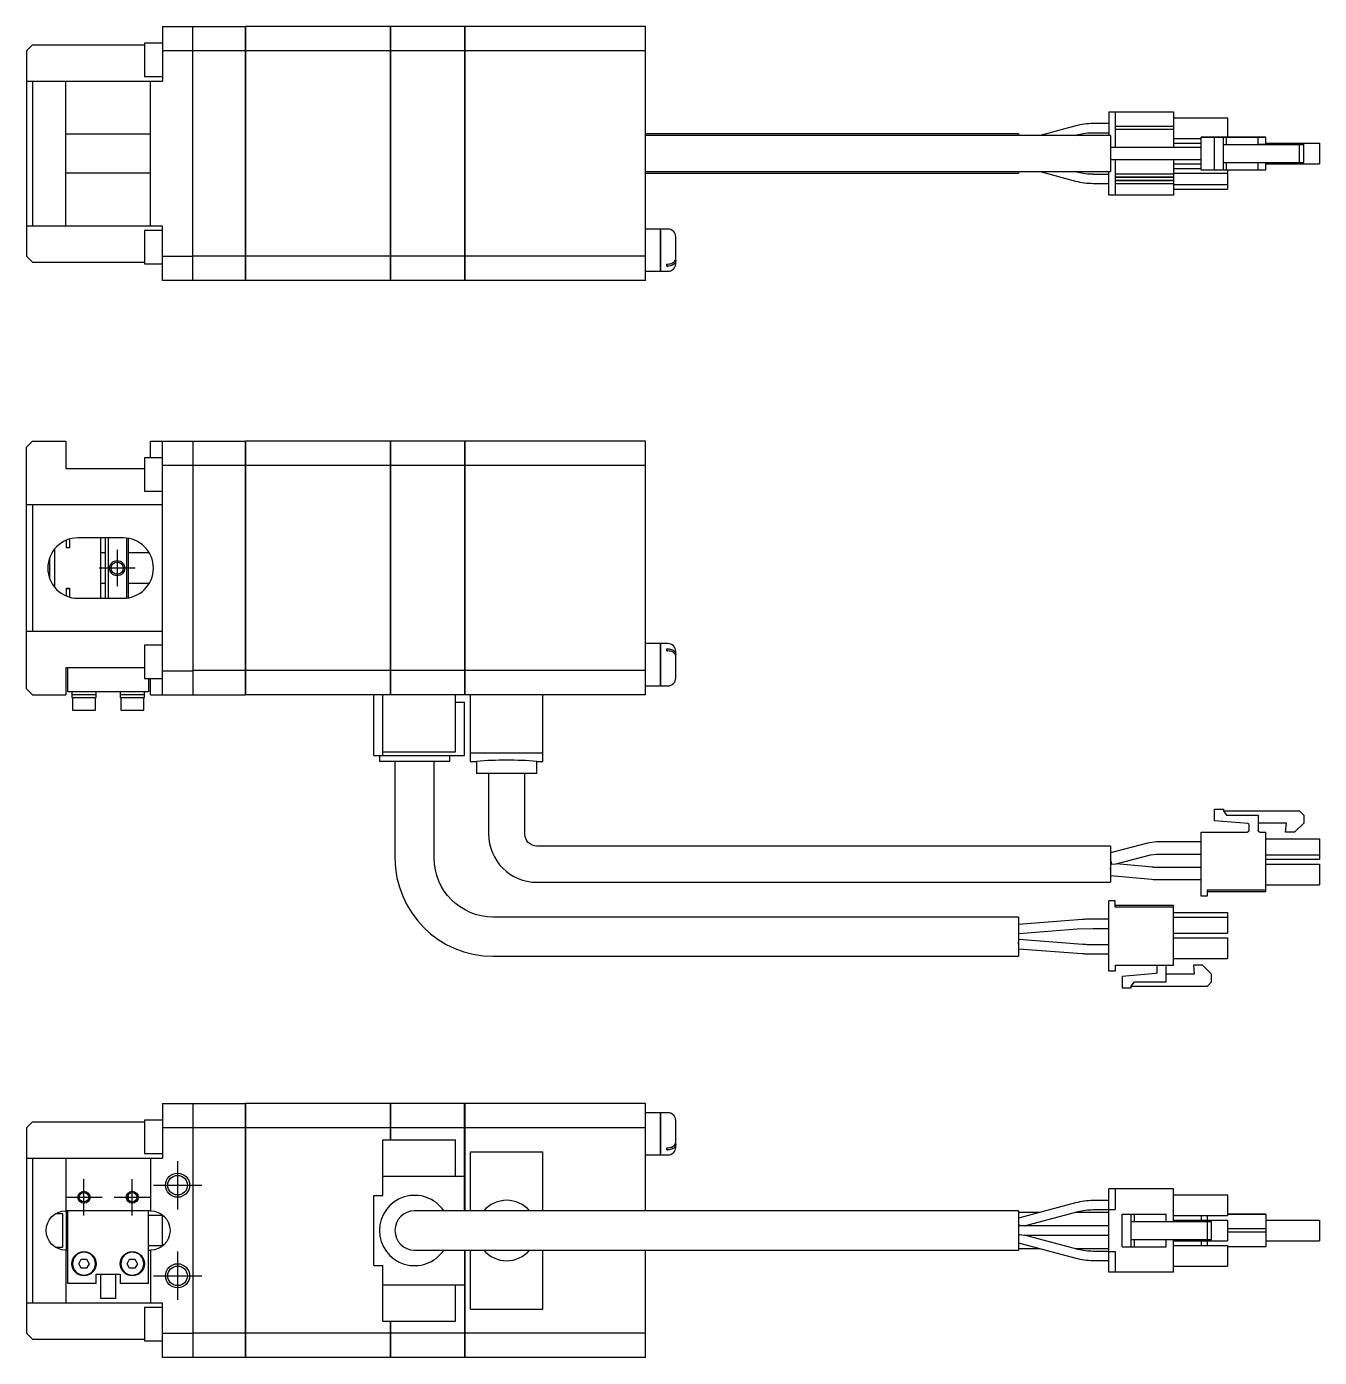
# Model space of a CAD drawing. Extents: x 0 to 783, y -8 to 230.
# Drawn here: x 171.3 to 385.4, y 10 to 230.3 of the extents above; entities that cross this region are included whole.
import ezdxf

# ---------------------------------------------------------------- set-up
doc = ezdxf.new("R2010")
doc.units = 0
doc.header["$LTSCALE"] = 0.5
doc.linetypes.add('CENTER', pattern=[50.8, 31.75, -6.35, 6.35, -6.35])
for name, color, linetype in [('MSM_CENTER', 1, 'CENTER'), ('MSM_CONTINUOUS', 7, 'CONTINUOUS'), ('MSM_NARROW', 5, 'CONTINUOUS')]:
    doc.layers.add(name, color=color, linetype=linetype)

msp = doc.modelspace()

# ---------------------------------------------------------------- linework, layer by layer
at = {"layer": 'MSM_CENTER'}
for p, q in [((186.28, 143.64), (186.28, 137.64)), ((189.28, 140.64), (183.28, 140.64)), ((196.29, 42.5), (196.29, 34.5)), ((180.79, 33.5), (180.79, 39.5)), ((188.79, 33.5), (188.79, 39.5)), ((192.29, 38.5), (200.29, 38.5)), ((177.79, 36.5), (183.79, 36.5)), ((185.79, 36.5), (191.79, 36.5)), ((196.29, 27.5), (196.29, 19.5)), ((192.29, 23.5), (200.29, 23.5))]:
    msp.add_line(p, q, dxfattribs=at)
at = {"layer": 'MSM_CONTINUOUS'}
for p, q in [((193.79, 230.26), (193.79, 221.26)), ((193.79, 230.26), (207.49, 230.26)), ((198.79, 188.26), (198.79, 230.26)), ((207.49, 230.26), (207.49, 188.26)), ((207.54, 230.21), (207.49, 230.21)), ((207.54, 230.26), (207.54, 188.26)), ((231.49, 230.26), (207.54, 230.26)), ((231.49, 230.26), (231.49, 188.26)), ((231.54, 230.21), (231.49, 230.21)), ((243.79, 230.26), (231.54, 230.26)), ((231.54, 230.26), (231.54, 188.26)), ((243.79, 230.26), (243.79, 188.26)), ((243.84, 230.21), (243.79, 230.21)), ((243.84, 230.26), (243.84, 188.26)), ((273.79, 230.26), (243.84, 230.26)), ((273.79, 188.26), (273.79, 230.26)), ((172.29, 227.26), (171.29, 226.26)), ((172.29, 227.26), (190.79, 227.26)), ((190.79, 227.51), (190.79, 222.01)), ((193.79, 227.51), (190.79, 227.51)), ((171.29, 226.26), (171.29, 192.26)), ((198.79, 226.26), (193.79, 226.26)), ((207.49, 226.23), (198.79, 226.23)), ((207.54, 225.98), (207.49, 225.98)), ((231.49, 226.23), (207.54, 226.23)), ((231.54, 225.98), (231.49, 225.98)), ((243.79, 226.23), (231.54, 226.23)), ((243.84, 225.98), (243.79, 225.98)), ((273.79, 226.23), (243.84, 226.23)), ((171.29, 221.26), (193.79, 221.26)), ((172.29, 221.26), (172.29, 197.26)), ((177.79, 197.26), (177.79, 221.26)), ((190.79, 222.01), (193.79, 222.01)), ((191.79, 197.26), (191.79, 221.26)), ((350.54, 216.16), (361.24, 216.16)), ((350.54, 216.16), (350.54, 212.26)), ((351.54, 216.16), (351.54, 210.26)), ((361.24, 216.16), (361.24, 210.26)), ((345.03, 213.83), (339.17, 212.26)), ((350.54, 214.21), (347.9, 214.21)), ((361.24, 213.71), (351.54, 213.71)), ((361.24, 215.16), (370.14, 215.16)), ((370.14, 215.16), (370.14, 211.96)), ((191.79, 212.47), (177.79, 212.47)), ((335.54, 212.51), (273.79, 212.51)), ((350.79, 212.26), (273.79, 212.26)), ((335.54, 212.51), (335.54, 212.26)), ((344.96, 212.26), (345.41, 212.39)), ((347.9, 212.71), (350.54, 212.71)), ((350.79, 212.26), (350.79, 206.26)), ((361.24, 213.21), (351.54, 213.21)), ((361.24, 211.76), (365.79, 211.76)), ((365.79, 211.96), (373.44, 211.96)), ((366.79, 211.96), (365.79, 211.96)), ((365.79, 206.56), (365.79, 211.96)), ((376.49, 211.96), (366.79, 211.96)), ((367.99, 206.56), (367.99, 211.96)), ((367.99, 211.96), (369.49, 211.96)), ((373.55, 211.96), (367.99, 211.96)), ((369.49, 206.56), (369.49, 211.96)), ((369.49, 211.96), (369.99, 211.96)), ((369.99, 211.96), (375.24, 211.96)), ((369.99, 210.76), (369.99, 211.96)), ((373.44, 211.96), (373.74, 211.96)), ((373.74, 211.96), (373.55, 211.96)), ((375.24, 211.96), (375.54, 211.96)), ((375.24, 210.76), (375.24, 211.96)), ((375.54, 211.96), (376.49, 211.96)), ((376.49, 210.76), (376.49, 211.96)), ((357.17, 210.26), (350.79, 210.26)), ((357.69, 210.26), (350.79, 210.26)), ((358.43, 210.26), (357.17, 210.26)), ((357.88, 210.26), (357.69, 210.26)), ((365.79, 210.26), (357.88, 210.26)), ((365.79, 210.26), (358.43, 210.26)), ((361.24, 210.96), (365.79, 210.96)), ((369.49, 210.76), (369.99, 210.76)), ((369.49, 210.76), (382.09, 210.76)), ((369.99, 210.76), (375.24, 210.76)), ((379.92, 210.76), (375.24, 210.76)), ((375.54, 210.76), (375.24, 210.76)), ((376.49, 210.96), (385.39, 210.96)), ((376.49, 210.96), (385.39, 210.96)), ((376.49, 210.96), (385.39, 210.96)), ((379.79, 210.76), (379.92, 210.76)), ((381.29, 210.76), (379.79, 210.76)), ((382.79, 210.76), (381.29, 210.76)), ((382.09, 207.76), (382.09, 210.76)), ((382.09, 210.76), (382.79, 210.76)), ((382.79, 207.76), (382.79, 210.76)), ((385.39, 210.96), (385.39, 207.56)), ((350.79, 208.26), (357.17, 208.26)), ((351.54, 208.26), (351.54, 202.36)), ((357.17, 208.26), (358.43, 208.26)), ((358.43, 208.26), (365.79, 208.26)), ((361.24, 208.26), (361.24, 202.36)), ((361.24, 207.56), (365.79, 207.56)), ((369.49, 207.76), (382.09, 207.76)), ((369.99, 206.56), (369.99, 207.76)), ((375.24, 206.56), (375.24, 207.76)), ((376.49, 206.56), (376.49, 207.76)), ((376.49, 207.56), (385.39, 207.56)), ((382.09, 207.76), (382.79, 207.76)), ((177.79, 206.05), (191.79, 206.05)), ((273.79, 206.26), (350.79, 206.26)), ((273.79, 206.01), (335.54, 206.01)), ((335.54, 206.26), (335.54, 206.01)), ((339.17, 206.26), (345.02, 204.69)), ((345.41, 206.14), (344.96, 206.26)), ((350.54, 205.81), (347.91, 205.81)), ((350.54, 202.36), (350.54, 206.26)), ((361.24, 205.86), (351.54, 205.86)), ((361.24, 205.36), (351.54, 205.36)), ((361.24, 205.31), (351.54, 205.31)), ((361.24, 206.76), (365.79, 206.76)), ((361.24, 206.01), (370.14, 206.01)), ((365.79, 206.56), (367.99, 206.56)), ((367.99, 206.56), (369.49, 206.56)), ((369.49, 206.56), (369.99, 206.56)), ((369.99, 206.56), (375.24, 206.56)), ((370.14, 206.56), (370.14, 203.36)), ((375.24, 206.56), (375.54, 206.56)), ((375.54, 206.56), (376.49, 206.56)), ((347.91, 204.31), (350.54, 204.31)), ((361.24, 204.81), (351.54, 204.81)), ((361.24, 204.76), (351.54, 204.76)), ((361.24, 204.26), (351.54, 204.26)), ((361.24, 204.11), (370.14, 204.11)), ((361.24, 203.36), (370.14, 203.36)), ((361.24, 202.36), (350.54, 202.36)), ((193.79, 197.26), (171.29, 197.26)), ((190.79, 196.51), (190.79, 191.01)), ((193.79, 196.51), (190.79, 196.51)), ((193.79, 188.26), (193.79, 197.26)), ((276.29, 196.76), (273.79, 196.76)), ((276.29, 189.76), (276.29, 196.76)), ((276.34, 196.71), (276.29, 196.71)), ((276.34, 189.76), (276.34, 196.76)), ((277.49, 196.76), (276.34, 196.76)), ((278.79, 191.06), (278.79, 195.46)), ((171.29, 192.26), (172.29, 191.26)), ((193.79, 192.26), (198.79, 192.26)), ((207.49, 192.29), (198.79, 192.29)), ((207.54, 192.55), (207.49, 192.55)), ((231.49, 192.29), (207.54, 192.29)), ((231.54, 192.55), (231.49, 192.55)), ((243.79, 192.29), (231.54, 192.29)), ((243.84, 192.55), (243.79, 192.55)), ((273.79, 192.29), (243.84, 192.29)), ((278.72, 191.6), (278.76, 191.71)), ((278.76, 191.71), (278.78, 191.82)), ((278.78, 191.82), (278.79, 191.89)), ((172.29, 191.26), (190.79, 191.26)), ((190.79, 191.01), (193.79, 191.01)), ((273.79, 189.76), (276.29, 189.76)), ((276.29, 189.81), (276.34, 189.81)), ((276.34, 189.76), (277.49, 189.76)), ((277.29, 190.97), (277.49, 190.97)), ((277.29, 190.62), (277.29, 190.97)), ((277.29, 190.62), (277.49, 190.62)), ((278.24, 191.14), (278.37, 191.22)), ((278.37, 191.22), (278.48, 191.3)), ((278.48, 191.3), (278.58, 191.4)), ((278.58, 191.4), (278.66, 191.5)), ((278.66, 191.5), (278.72, 191.6)), ((207.49, 188.26), (193.79, 188.26)), ((207.54, 188.31), (207.49, 188.31)), ((231.49, 188.26), (207.54, 188.26)), ((231.54, 188.31), (231.49, 188.31)), ((243.79, 188.26), (231.54, 188.26)), ((243.84, 188.31), (243.79, 188.31)), ((273.79, 188.26), (243.84, 188.26)), ((172.29, 161.64), (171.29, 160.64)), ((172.29, 161.64), (177.79, 161.64)), ((177.79, 161.64), (177.79, 157.14)), ((191.79, 158.89), (191.79, 161.64)), ((191.79, 161.64), (207.49, 161.64)), ((193.79, 119.64), (193.79, 161.64)), ((198.79, 161.64), (198.79, 119.64)), ((207.49, 161.64), (207.49, 119.64)), ((207.54, 161.59), (207.49, 161.59)), ((231.49, 161.64), (207.54, 161.64)), ((207.54, 161.64), (207.54, 119.64)), ((231.49, 161.64), (231.49, 119.64)), ((231.54, 161.59), (231.49, 161.59)), ((231.54, 161.64), (231.54, 119.64)), ((243.79, 161.64), (231.54, 161.64)), ((243.79, 161.64), (243.79, 119.64)), ((243.84, 161.59), (243.79, 161.59)), ((273.79, 161.64), (243.84, 161.64)), ((243.84, 161.64), (243.84, 119.64)), ((273.79, 119.64), (273.79, 161.64)), ((171.29, 120.64), (171.29, 160.64)), ((190.79, 158.89), (190.79, 153.39)), ((193.79, 158.89), (190.79, 158.89)), ((177.79, 157.14), (190.79, 157.14)), ((198.79, 157.64), (193.79, 157.64)), ((207.49, 157.61), (198.79, 157.61)), ((207.54, 157.35), (207.49, 157.35)), ((231.49, 157.61), (207.54, 157.61)), ((231.54, 157.35), (231.49, 157.35)), ((243.79, 157.61), (231.54, 157.61)), ((243.84, 157.35), (243.79, 157.35)), ((273.79, 157.61), (243.84, 157.61)), ((190.79, 153.39), (193.79, 153.39)), ((171.29, 151.14), (193.79, 151.14)), ((172.29, 151.14), (172.29, 130.14)), ((178.39, 145.44), (178.39, 143.97)), ((187.29, 145.64), (179.79, 145.64)), ((183.59, 135.64), (183.59, 145.64)), ((184.29, 145.64), (184.29, 135.64)), ((184.79, 145.64), (184.79, 135.64)), ((187.89, 135.67), (187.89, 145.6)), ((188.09, 145.57), (188.09, 135.7)), ((175.89, 143.77), (175.89, 137.51)), ((177.89, 143.97), (177.89, 145.26)), ((178.39, 143.99), (177.89, 143.99)), ((178.39, 143.97), (177.89, 143.97)), ((175.09, 141.89), (174.95, 141.89)), ((175.09, 142.34), (175.09, 138.93)), ((184.29, 143.14), (183.59, 143.14)), ((191.62, 143.14), (188.09, 143.14)), ((174.95, 139.39), (175.09, 139.39)), ((177.89, 136.01), (177.89, 137.3)), ((177.89, 137.3), (178.39, 137.3)), ((177.89, 137.29), (178.39, 137.29)), ((178.39, 137.3), (178.39, 135.84)), ((183.59, 138.14), (184.29, 138.14)), ((188.09, 138.14), (191.62, 138.14)), ((179.79, 135.64), (187.29, 135.64)), ((193.79, 130.14), (171.29, 130.14)), ((190.79, 127.89), (190.79, 122.39)), ((193.79, 127.89), (190.79, 127.89)), ((276.29, 128.14), (273.79, 128.14)), ((276.29, 121.14), (276.29, 128.14)), ((276.34, 128.09), (276.29, 128.09)), ((276.34, 121.14), (276.34, 128.14)), ((277.49, 128.14), (276.34, 128.14)), ((277.29, 127.28), (277.49, 127.28)), ((277.29, 126.93), (277.29, 127.28)), ((277.29, 126.93), (277.49, 126.93)), ((278.45, 126.63), (278.33, 126.71)), ((278.55, 126.54), (278.45, 126.63)), ((278.64, 126.44), (278.55, 126.54)), ((278.7, 126.34), (278.64, 126.44)), ((278.75, 126.23), (278.7, 126.34)), ((278.78, 126.12), (278.75, 126.23)), ((278.79, 126.01), (278.78, 126.12)), ((278.79, 122.44), (278.79, 126.84)), ((190.79, 124.14), (177.79, 124.14)), ((177.79, 124.14), (177.79, 119.64)), ((178.09, 120.14), (178.09, 124.14)), ((193.79, 123.64), (198.79, 123.64)), ((207.49, 123.67), (198.79, 123.67)), ((207.54, 123.92), (207.49, 123.92)), ((231.49, 123.67), (207.54, 123.67)), ((231.54, 123.92), (231.49, 123.92)), ((243.79, 123.67), (231.54, 123.67)), ((243.84, 123.92), (243.79, 123.92)), ((273.79, 123.67), (243.84, 123.67)), ((190.79, 122.39), (193.79, 122.39)), ((191.49, 122.39), (191.49, 120.14)), ((191.79, 119.64), (191.79, 122.39)), ((276.29, 121.19), (276.34, 121.19)), ((171.29, 120.64), (172.29, 119.64)), ((172.29, 119.64), (177.79, 119.64)), ((191.49, 120.14), (178.09, 120.14)), ((178.79, 120.14), (178.79, 119.14)), ((182.79, 119.64), (178.79, 119.64)), ((182.79, 119.14), (178.79, 119.14)), ((178.89, 119.14), (178.89, 117.14)), ((182.69, 117.14), (182.69, 119.14)), ((182.79, 119.14), (182.79, 120.14)), ((186.79, 120.14), (186.79, 119.14)), ((190.79, 119.64), (186.79, 119.64)), ((190.79, 119.14), (186.79, 119.14)), ((186.89, 119.14), (186.89, 117.14)), ((190.69, 117.14), (190.69, 119.14)), ((190.79, 119.14), (190.79, 120.14)), ((191.79, 119.64), (207.49, 119.64)), ((207.54, 119.69), (207.49, 119.69)), ((243.79, 119.64), (207.54, 119.64)), ((228.79, 109.64), (228.79, 119.64)), ((230.29, 109.64), (230.29, 119.64)), ((231.54, 119.69), (231.49, 119.69)), ((242.29, 110.24), (242.29, 119.64)), ((243.84, 119.69), (243.79, 119.69)), ((273.79, 119.64), (243.84, 119.64)), ((244.79, 108.64), (244.79, 119.64)), ((256.79, 108.64), (256.79, 119.64)), ((273.79, 121.14), (276.29, 121.14)), ((276.34, 121.14), (277.49, 121.14)), ((178.89, 117.14), (182.69, 117.14)), ((186.89, 117.14), (190.69, 117.14)), ((242.29, 118.44), (243.79, 118.44)), ((243.79, 109.64), (243.79, 118.44)), ((230.29, 110.24), (242.29, 110.24)), ((228.79, 109.64), (243.79, 109.64)), ((229.72, 109.64), (229.72, 108.64)), ((241.36, 108.64), (229.72, 108.64)), ((232.29, 108.64), (232.29, 92.64)), ((238.79, 92.64), (238.79, 108.64)), ((241.36, 108.64), (241.36, 109.64)), ((244.79, 110.07), (256.79, 110.07)), ((244.79, 108.64), (245.79, 108.64)), ((245.79, 108.64), (245.79, 106.64)), ((255.79, 108.64), (256.79, 108.64)), ((255.79, 106.64), (255.79, 108.64)), ((255.79, 106.64), (245.79, 106.64)), ((247.79, 106.64), (247.79, 96.64)), ((253.79, 96.64), (253.79, 106.64)), ((367.99, 100.74), (369.49, 100.74)), ((367.99, 100.74), (369.49, 100.74)), ((367.99, 98.82), (367.99, 100.74)), ((369.49, 100.74), (369.49, 100.44)), ((369.49, 100.44), (369.99, 99.74)), ((369.49, 100.44), (369.99, 99.74)), ((369.49, 100.44), (382.09, 100.44)), ((369.49, 100.44), (382.09, 100.44)), ((369.99, 99.74), (375.24, 99.74)), ((369.99, 99.74), (375.24, 99.74)), ((375.24, 99.74), (375.24, 97.24)), ((382.09, 100.44), (382.79, 99.74)), ((382.09, 100.44), (382.79, 99.74)), ((382.79, 99.74), (382.79, 98.44)), ((365.79, 96.94), (373.44, 96.94)), ((365.79, 86.34), (365.79, 96.94)), ((365.79, 96.94), (373.44, 96.94)), ((373.55, 98.34), (367.99, 98.82)), ((373.44, 96.94), (373.44, 96.94)), ((373.74, 97.24), (373.74, 98.14)), ((379.92, 98.44), (375.24, 98.44)), ((375.54, 96.94), (375.53, 96.94)), ((375.54, 96.94), (376.49, 96.94)), ((375.54, 96.94), (376.49, 96.94)), ((376.49, 87.09), (376.49, 96.94)), ((379.79, 96.94), (379.92, 98.44)), ((379.79, 96.94), (379.92, 98.44)), ((381.29, 96.94), (379.79, 96.94)), ((382.79, 98.44), (381.29, 96.94)), ((356.91, 95.12), (350.79, 93.52)), ((358.43, 95.31), (356.91, 95.12)), ((365.79, 95.31), (358.43, 95.31)), ((376.49, 95.84), (385.39, 95.84)), ((376.49, 95.84), (385.39, 95.84)), ((385.39, 95.84), (385.39, 92.44)), ((350.79, 94.64), (255.79, 94.64)), ((350.79, 94.64), (350.79, 88.64)), ((351.73, 91.7), (357.42, 93.18)), ((357.42, 93.18), (358.43, 93.31)), ((358.43, 93.31), (365.79, 93.31)), ((376.49, 93.19), (385.39, 93.19)), ((351.01, 91.64), (350.79, 92.49)), ((350.79, 90.79), (350.88, 91.78)), ((350.97, 91.77), (350.88, 91.78)), ((351.01, 91.64), (351.73, 91.7)), ((357.79, 91.12), (351.73, 91.7)), ((357.88, 91.11), (357.79, 91.12)), ((365.79, 91.11), (357.88, 91.11)), ((376.49, 92.44), (385.39, 92.44)), ((376.49, 91.64), (385.39, 91.64)), ((376.49, 91.64), (385.39, 91.64)), ((385.39, 91.64), (385.39, 88.24)), ((255.79, 88.64), (350.79, 88.64)), ((350.79, 89.78), (357.59, 89.13)), ((357.59, 89.13), (357.88, 89.11)), ((357.88, 89.11), (365.79, 89.11)), ((376.49, 88.24), (385.39, 88.24)), ((366.79, 86.34), (365.79, 86.34)), ((376.49, 87.34), (366.79, 87.34)), ((366.79, 87.34), (366.79, 86.34)), ((366.79, 87.09), (376.49, 87.09)), ((350.54, 73.94), (350.54, 85.54)), ((351.54, 85.54), (350.54, 85.54)), ((351.54, 84.54), (351.54, 85.54)), ((361.24, 84.79), (351.54, 84.79)), ((361.24, 84.54), (351.54, 84.54)), ((361.24, 74.94), (361.24, 84.79)), ((335.54, 82.89), (248.54, 82.89)), ((335.54, 82.89), (335.54, 76.39)), ((346.08, 82.48), (335.54, 81.64)), ((350.54, 82.51), (346.93, 82.51)), ((361.24, 83.64), (370.14, 83.64)), ((361.24, 82.89), (370.14, 82.89)), ((370.14, 83.64), (370.14, 80.24)), ((335.6, 80.14), (345.27, 80.91)), ((345.27, 80.91), (347.91, 81.01)), ((347.91, 81.01), (350.54, 81.01)), ((361.24, 80.24), (370.14, 80.24)), ((361.24, 79.44), (370.14, 79.44)), ((370.14, 79.44), (370.14, 76.04)), ((335.54, 78.39), (335.59, 79.14)), ((335.54, 77.64), (346.11, 76.84)), ((346.22, 78.34), (335.59, 79.14)), ((350.54, 78.31), (346.91, 78.31)), ((248.54, 76.39), (335.54, 76.39)), ((346.91, 76.81), (350.54, 76.81)), ((351.54, 74.94), (351.54, 73.94)), ((351.54, 74.94), (361.24, 74.94)), ((361.24, 76.04), (370.14, 76.04)), ((364.54, 74.94), (364.67, 73.44)), ((366.04, 74.94), (364.54, 74.94)), ((367.54, 73.44), (366.04, 74.94)), ((351.54, 73.94), (350.54, 73.94)), ((358.3, 73.54), (352.74, 73.05)), ((352.74, 73.05), (352.74, 71.14)), ((358.49, 74.64), (358.49, 73.74)), ((359.99, 72.14), (359.99, 74.64)), ((364.67, 73.44), (359.99, 73.44)), ((367.54, 72.14), (367.54, 73.44)), ((352.74, 71.14), (354.24, 71.14)), ((354.24, 71.44), (354.74, 72.14)), ((354.24, 71.14), (354.24, 71.44)), ((354.24, 71.44), (366.84, 71.44)), ((354.74, 72.14), (359.99, 72.14)), ((366.84, 71.44), (367.54, 72.14)), ((193.79, 52), (193.79, 43)), ((193.79, 52), (207.49, 52)), ((198.79, 52), (198.79, 10)), ((207.49, 52), (207.49, 10)), ((207.54, 51.95), (207.49, 51.95)), ((231.49, 52), (207.54, 52)), ((207.54, 52), (207.54, 10)), ((231.49, 52), (231.49, 46)), ((231.54, 51.95), (231.49, 51.95)), ((243.79, 52), (231.54, 52)), ((231.54, 52), (231.54, 46)), ((243.79, 34.25), (243.79, 52)), ((243.84, 51.95), (243.79, 51.95)), ((273.79, 52), (243.84, 52)), ((243.84, 52), (243.84, 34.25)), ((273.79, 34.25), (273.79, 52)), ((172.29, 49), (171.29, 48)), ((172.29, 49), (190.79, 49)), ((190.79, 49.25), (190.79, 43.75)), ((193.79, 49.25), (190.79, 49.25)), ((276.29, 50.5), (273.79, 50.5)), ((276.29, 43.5), (276.29, 50.5)), ((276.34, 50.45), (276.29, 50.45)), ((276.34, 43.5), (276.34, 50.5)), ((277.49, 50.5), (276.34, 50.5)), ((278.79, 44.8), (278.79, 49.2)), ((171.29, 48), (171.29, 14)), ((198.79, 48), (193.79, 48)), ((207.49, 47.97), (198.79, 47.97)), ((207.54, 47.71), (207.49, 47.71)), ((231.49, 47.97), (207.54, 47.97)), ((231.54, 47.71), (231.49, 47.71)), ((243.79, 47.97), (231.54, 47.97)), ((243.84, 47.71), (243.79, 47.71)), ((273.79, 47.97), (243.84, 47.97)), ((230.29, 36.78), (230.29, 46)), ((230.29, 46), (242.29, 46)), ((242.29, 40), (242.29, 46)), ((277.29, 44.71), (277.49, 44.71)), ((277.29, 44.35), (277.29, 44.71)), ((277.29, 44.35), (277.49, 44.35)), ((278.24, 44.88), (278.37, 44.95)), ((278.37, 44.95), (278.48, 45.04)), ((278.48, 45.04), (278.58, 45.13)), ((278.58, 45.13), (278.66, 45.23)), ((278.66, 45.23), (278.72, 45.34)), ((278.72, 45.34), (278.76, 45.45)), ((278.76, 45.45), (278.78, 45.56)), ((278.78, 45.56), (278.79, 45.63)), ((171.29, 43), (193.79, 43)), ((172.29, 43), (172.29, 19)), ((177.79, 43), (177.79, 34.25)), ((190.79, 43.75), (193.79, 43.75)), ((191.79, 43), (191.79, 34.25)), ((244.79, 34.25), (244.79, 44)), ((244.79, 44), (256.79, 44)), ((256.79, 34.25), (256.79, 44)), ((273.79, 43.5), (276.29, 43.5)), ((276.29, 43.55), (276.34, 43.55)), ((276.34, 43.5), (277.49, 43.5)), ((230.29, 40), (243.79, 40)), ((361.24, 37.9), (350.54, 37.9)), ((350.54, 24.1), (350.54, 37.9)), ((351.54, 37.9), (351.54, 34.5)), ((361.24, 32.5), (361.24, 37.9)), ((188.09, 36.8), (188.09, 36.15)), ((228.79, 25.22), (228.79, 36.78)), ((228.79, 36.78), (230.29, 36.78)), ((345.02, 35.57), (335.54, 33.03)), ((350.54, 35.95), (347.91, 35.95)), ((361.24, 36.9), (370.14, 36.9)), ((370.14, 36.9), (370.14, 33.5)), ((177.29, 33.75), (176.05, 33.75)), ((177.29, 28.25), (177.29, 33.75)), ((191.79, 34.25), (177.79, 34.25)), ((177.89, 27.75), (177.89, 34.25)), ((178.09, 22.25), (178.09, 34.25)), ((191.49, 22.25), (191.49, 34.25)), ((193.79, 33.5), (191.49, 33.5)), ((193.79, 28.44), (193.79, 33.56)), ((335.54, 34.25), (235.54, 34.25)), ((335.54, 34.25), (335.54, 27.75)), ((339.17, 34), (335.54, 34)), ((336.57, 31.75), (345.41, 34.12)), ((350.54, 34), (344.96, 34)), ((347.91, 34.45), (350.54, 34.45)), ((350.54, 34.5), (351.54, 34.5)), ((352.74, 33.7), (359.99, 33.7)), ((352.74, 28.3), (352.74, 33.7)), ((354.24, 28.3), (354.24, 33.7)), ((354.74, 32.5), (354.74, 33.7)), ((359.99, 32.5), (359.99, 33.7)), ((361.24, 33.5), (370.14, 33.5)), ((365.79, 33.5), (365.79, 32.7)), ((366.79, 33.5), (366.79, 32.7)), ((370.14, 33.7), (373.44, 33.7)), ((373.55, 33.7), (370.14, 33.7)), ((370.14, 33.7), (375.24, 33.7)), ((376.49, 33.7), (370.14, 33.7)), ((373.44, 33.7), (373.74, 33.7)), ((373.74, 33.7), (373.55, 33.7)), ((375.24, 33.7), (375.54, 33.7)), ((375.54, 33.7), (376.49, 33.7)), ((376.49, 33.7), (376.49, 28.3)), ((350.54, 31.75), (335.54, 31.75)), ((354.24, 32.5), (367.54, 32.5)), ((361.24, 32.7), (370.14, 32.7)), ((366.84, 29.5), (366.84, 32.5)), ((367.54, 29.5), (367.54, 32.5)), ((370.14, 32.7), (370.14, 29.3)), ((376.49, 31.25), (370.14, 31.25)), ((376.49, 32.7), (385.39, 32.7)), ((376.49, 32.7), (385.39, 32.7)), ((376.49, 32.7), (385.39, 32.7)), ((385.39, 32.7), (385.39, 29.3)), ((335.54, 30.25), (335.63, 30.25)), ((335.54, 28.97), (345.03, 26.43)), ((335.67, 30.36), (336.57, 30.25)), ((336.57, 30.25), (350.54, 30.25)), ((345.41, 27.88), (336.57, 30.25)), ((354.24, 29.5), (367.54, 29.5)), ((354.74, 28.3), (354.74, 29.5)), ((359.99, 28.3), (359.99, 29.5)), ((361.24, 24.1), (361.24, 29.5)), ((361.24, 29.3), (370.14, 29.3)), ((365.79, 29.3), (365.79, 28.5)), ((366.79, 29.3), (366.79, 28.5)), ((376.49, 30.75), (370.14, 30.75)), ((376.49, 29.3), (385.39, 29.3)), ((176.05, 28.25), (177.29, 28.25)), ((177.79, 27.75), (177.79, 19)), ((177.79, 27.75), (178.09, 27.75)), ((191.49, 28.5), (193.79, 28.5)), ((191.49, 27.75), (191.79, 27.75)), ((191.79, 27.75), (191.79, 19)), ((235.54, 27.75), (335.54, 27.75)), ((243.79, 27.75), (243.79, 10)), ((243.84, 27.75), (243.84, 10)), ((244.79, 18), (244.79, 27.75)), ((256.79, 18), (256.79, 27.75)), ((273.79, 10), (273.79, 27.75)), ((335.54, 28), (339.17, 28)), ((344.96, 28), (350.54, 28)), ((350.54, 27.55), (347.9, 27.55)), ((350.54, 27.5), (351.54, 27.5)), ((351.54, 27.5), (351.54, 24.1)), ((352.74, 28.3), (359.99, 28.3)), ((361.24, 28.5), (370.14, 28.5)), ((370.14, 28.5), (370.14, 25.1)), ((376.49, 28.3), (370.14, 28.3)), ((179.92, 25.5), (180.35, 26.25)), ((180.35, 24.75), (179.92, 25.5)), ((180.35, 26.25), (181.22, 26.25)), ((181.22, 24.75), (180.35, 24.75)), ((181.22, 26.25), (181.65, 25.5)), ((181.65, 25.5), (181.22, 24.75)), ((187.92, 25.5), (188.35, 26.25)), ((188.35, 24.75), (187.92, 25.5)), ((188.35, 26.25), (189.22, 26.25)), ((189.22, 24.75), (188.35, 24.75)), ((189.22, 26.25), (189.65, 25.5)), ((189.65, 25.5), (189.22, 24.75)), ((228.79, 25.22), (230.29, 25.22)), ((230.29, 16), (230.29, 25.22)), ((347.9, 26.05), (350.54, 26.05)), ((361.24, 25.1), (370.14, 25.1)), ((182.79, 22.25), (178.09, 22.25)), ((182.79, 23.75), (186.79, 23.75)), ((182.79, 22.25), (182.79, 23.75)), ((183.54, 23.75), (183.54, 19.75)), ((186.04, 19.75), (186.04, 23.75)), ((186.79, 23.75), (186.79, 22.25)), ((191.49, 22.25), (186.79, 22.25)), ((361.24, 24.1), (350.54, 24.1)), ((230.29, 22), (243.79, 22)), ((242.29, 16), (242.29, 22)), ((193.79, 19), (171.29, 19)), ((186.04, 19.75), (183.54, 19.75)), ((190.79, 18.25), (190.79, 12.75)), ((193.79, 18.25), (190.79, 18.25)), ((193.79, 10), (193.79, 19)), ((244.79, 18), (256.79, 18)), ((230.29, 16), (242.29, 16)), ((231.49, 16), (231.49, 10)), ((231.54, 16), (231.54, 10)), ((171.29, 14), (172.29, 13)), ((193.79, 14), (198.79, 14)), ((207.49, 14.03), (198.79, 14.03)), ((207.54, 14.29), (207.49, 14.29)), ((231.49, 14.03), (207.54, 14.03)), ((231.54, 14.29), (231.49, 14.29)), ((243.79, 14.03), (231.54, 14.03)), ((243.84, 14.29), (243.79, 14.29)), ((273.79, 14.03), (243.84, 14.03)), ((172.29, 13), (190.79, 13)), ((190.79, 12.75), (193.79, 12.75)), ((207.49, 10), (193.79, 10)), ((207.54, 10.05), (207.49, 10.05)), ((231.49, 10), (207.54, 10)), ((231.54, 10.05), (231.49, 10.05)), ((243.79, 10), (231.54, 10)), ((243.84, 10.05), (243.79, 10.05)), ((273.79, 10), (243.84, 10))]:
    msp.add_line(p, q, dxfattribs=at)
at = {"layer": 'MSM_CONTINUOUS', "extrusion": (0, 0, -1)}
for p, q in [((278.45, 190.92), (278.33, 190.84)), ((278.55, 191.01), (278.45, 190.92)), ((278.64, 191.11), (278.55, 191.01)), ((278.7, 191.21), (278.64, 191.11)), ((278.75, 191.32), (278.7, 191.21)), ((278.78, 191.43), (278.75, 191.32)), ((278.79, 191.54), (278.78, 191.43)), ((278.24, 127.11), (278.37, 127.04)), ((278.37, 127.04), (278.48, 126.95)), ((278.48, 126.95), (278.58, 126.86)), ((278.58, 126.86), (278.66, 126.76)), ((278.66, 126.76), (278.72, 126.65)), ((278.72, 126.65), (278.76, 126.54)), ((278.76, 126.54), (278.78, 126.43)), ((278.78, 126.43), (278.79, 126.36)), ((278.45, 44.65), (278.33, 44.57)), ((278.55, 44.75), (278.45, 44.65)), ((278.64, 44.85), (278.55, 44.75)), ((278.7, 44.95), (278.64, 44.85)), ((278.75, 45.06), (278.7, 44.95)), ((278.78, 45.17), (278.75, 45.06)), ((278.79, 45.28), (278.78, 45.17))]:
    msp.add_line(p, q, dxfattribs=at)
at = {"layer": 'MSM_CONTINUOUS'}
for centre, radius in [((186.28, 140.64), 1.01), ((196.29, 38.5), 1.62), ((180.79, 36.5), 0.783), ((188.79, 36.5), 0.783), ((180.79, 25.5), 2), ((188.79, 25.5), 2), ((196.29, 23.5), 1.62)]:
    msp.add_circle(centre, radius, dxfattribs=at)
at = {"layer": 'MSM_CONTINUOUS', "extrusion": (0, 0, -1)}
for centre in [(-180.79, 25.5), (-188.79, 25.5)]:
    msp.add_circle(centre, 1.9, dxfattribs=at)
at = {"layer": 'MSM_CONTINUOUS'}
for centre, radius, start, end in [((347.91, 203.06), 11.15, 89.9911, 105.0006), ((347.91, 215.47), 11.15, 255.0015, 270.0068), ((277.49, 195.46), 1.3, 0, 90), ((277.5, 192.67), 1.7, 269.6223, 296.0542), ((277.49, 191.06), 1.3, 270, 360), ((179.79, 140.64), 5, 90, 270), ((187.29, 140.64), 5, 270, 90), ((277.49, 126.84), 1.3, 0, 90), ((277.5, 125.27), 1.66, 60.2498, 90.584), ((277.49, 122.44), 1.3, 270, 0), ((250.8, 48.59), 60.26, 90.0102, 94.77), ((250.78, 48.62), 60.23, 85.2289, 89.9909), ((373.44, 97.24), 0.3, 270, 0), ((373.54, 98.14), 0.2, 0, 85), ((375.54, 97.24), 0.3, 180, 270), ((255.79, 96.64), 8, 180, 270), ((248.54, 92.64), 16.25, 180, 270), ((346.93, 71.76), 10.75, 90, 94.548), ((335.6, 80.22), 0.0817, 220.6821, 268.2746), ((335.59, 79.06), 0.0759, 90.4793, 138.3746), ((346.91, 87.56), 10.75, 265.7108, 270), ((277.49, 49.2), 1.3, 0, 90), ((277.5, 46.41), 1.7, 269.6223, 296.0542), ((277.49, 44.8), 1.3, 270, 360), ((235.54, 31), 5.82, 33.9465, 326.0534), ((250.79, 31), 5, 40.5416, 139.4584), ((347.91, 24.8), 11.15, 89.9911, 105.0006), ((235.54, 31), 3.25, 90, 270), ((327.48, 30.09), 8.4, 11.4236, 16.4328), ((339.95, 33.28), 4.59, 195.723, 199.4687), ((340.56, 28.54), 5.22, 159.5795, 164.3327), ((250.79, 31), 5, 220.5416, 319.4584), ((347.9, 37.16), 11.11, 255, 270.006)]:
    msp.add_arc(centre, radius, start, end, dxfattribs=at)
at = {"layer": 'MSM_CONTINUOUS', "extrusion": (0, 0, -1)}
for centre, radius, start, end in [((-347.91, 203.06), 9.65, 75.0035, 90.008), ((-347.91, 215.47), 9.65, 269.9899, 284.9986), ((-277.5, 192.28), 1.66, 240.2769, 270.5545), ((-277.5, 125.58), 1.7, 89.6491, 116.0354), ((-373.44, 97.24), 0.3, 180, 270), ((-373.44, 97.24), 0.3, 180, 270), ((-375.54, 97.24), 0.3, 270, 0), ((-375.54, 97.24), 0.3, 270, 0), ((-255.79, 96.64), 2, 270, 0), ((-248.54, 92.64), 9.75, 270, 0), ((-346.91, 87.56), 9.25, 270, 274.2892), ((-358.19, 74.64), 0.3, 90, 180), ((-360.29, 74.64), 0.3, 0, 90), ((-358.29, 73.74), 0.2, 180, 265), ((-277.5, 46.02), 1.66, 240.2769, 270.5545), ((-177.79, 31), 3.25, 270, 90), ((-191.79, 31), 3.25, 90, 270), ((-347.91, 24.8), 9.65, 75.0035, 90.008), ((-347.9, 37.16), 9.61, 269.9909, 285.0002)]:
    msp.add_arc(centre, radius, start, end, dxfattribs=at)
at = {"layer": 'MSM_NARROW'}
for centre, radius in [((186.28, 140.64), 1.25), ((196.29, 38.5), 2), ((180.79, 36.5), 1), ((188.79, 36.5), 1), ((196.29, 23.5), 2)]:
    msp.add_circle(centre, radius, dxfattribs=at)

doc.saveas('drawing.dxf')
